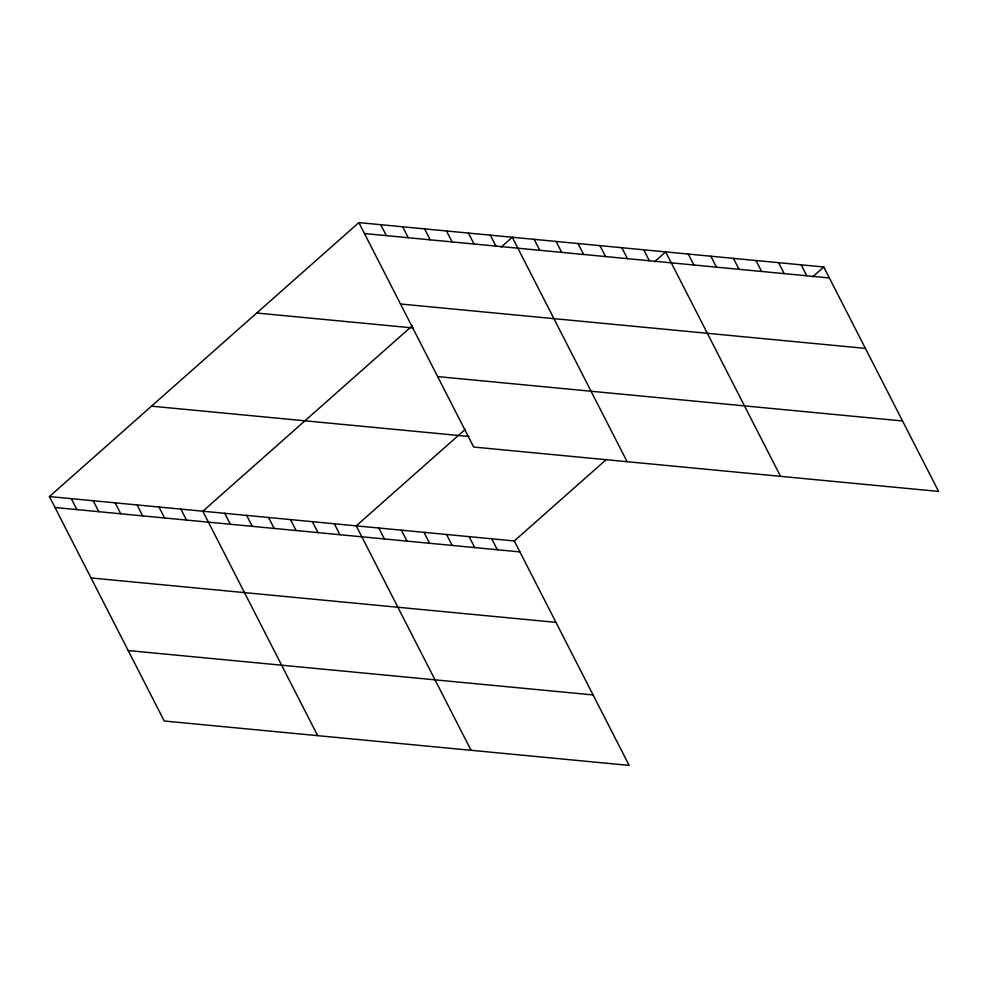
<?xml version="1.0" encoding="UTF-8"?>
<svg xmlns="http://www.w3.org/2000/svg" width="988" height="988" viewBox="0 0 988 988"><rect width="100%" height="100%" fill="white"/><g stroke="black" fill="none" stroke-linecap="round" stroke-linejoin="round"><path stroke-width="1.48" d="M49.4 496.569L514.303 540.955L629.146 765.391L164.243 721.005L49.4 496.569L358.854 222.609L823.757 266.995L938.6 491.431L473.697 447.045L358.854 222.609M412.367 325.707L202.824 511.216L317.667 735.652M501.163 247.086L512.266 237.256L627.108 461.692M465.212 429.385L356.236 525.863L471.078 750.3M654.587 261.734L665.69 251.903L780.532 476.34M514.303 540.955L606.434 459.395M812.655 276.825L823.757 266.995M364.449 233.551L829.352 277.937M400.498 303.995L865.402 348.394M256.732 313.023L413.07 327.942M437.647 376.589L902.55 420.974M151.522 406.167L468.892 436.461M54.995 507.511L519.898 551.897M91.044 577.955L555.96 622.354M128.193 650.549L593.096 694.935M801.169 264.846L806.776 275.788M778.593 262.685L784.188 273.627M756.005 260.536L761.612 271.465M733.429 258.374L739.024 269.316M710.854 256.225L716.448 267.155M688.265 254.064L693.86 265.006M643.768 249.816L649.363 260.758M621.847 247.729L627.454 258.658M599.938 245.629L605.533 256.571M578.017 243.542L583.612 254.472M556.096 241.443L561.703 252.385M534.187 239.355L539.781 250.285M490.344 235.169L495.951 246.111M468.436 233.069L474.03 244.011M446.514 230.982L452.109 241.924M424.593 228.883L430.2 239.825M402.684 226.795L408.279 237.738M380.763 224.708L386.357 235.638M491.728 538.806L497.322 549.748M469.139 536.645L474.746 547.587M446.564 534.496L452.158 545.425M423.976 532.334L429.582 543.277M401.4 530.186L406.994 541.115M378.824 528.024L384.418 538.966M334.327 523.776L339.921 534.718M312.406 521.676L318 532.618M290.484 519.589L296.079 530.531M268.575 517.502L274.17 528.432M246.654 515.403L252.249 526.345M224.733 513.315L230.328 524.245M180.903 509.129L186.497 520.059M158.982 507.029L164.588 517.971M137.073 504.942L142.667 515.884M115.151 502.843L120.746 513.785M93.23 500.755L98.837 511.698M71.321 498.668L76.916 509.598"/></g></svg>
